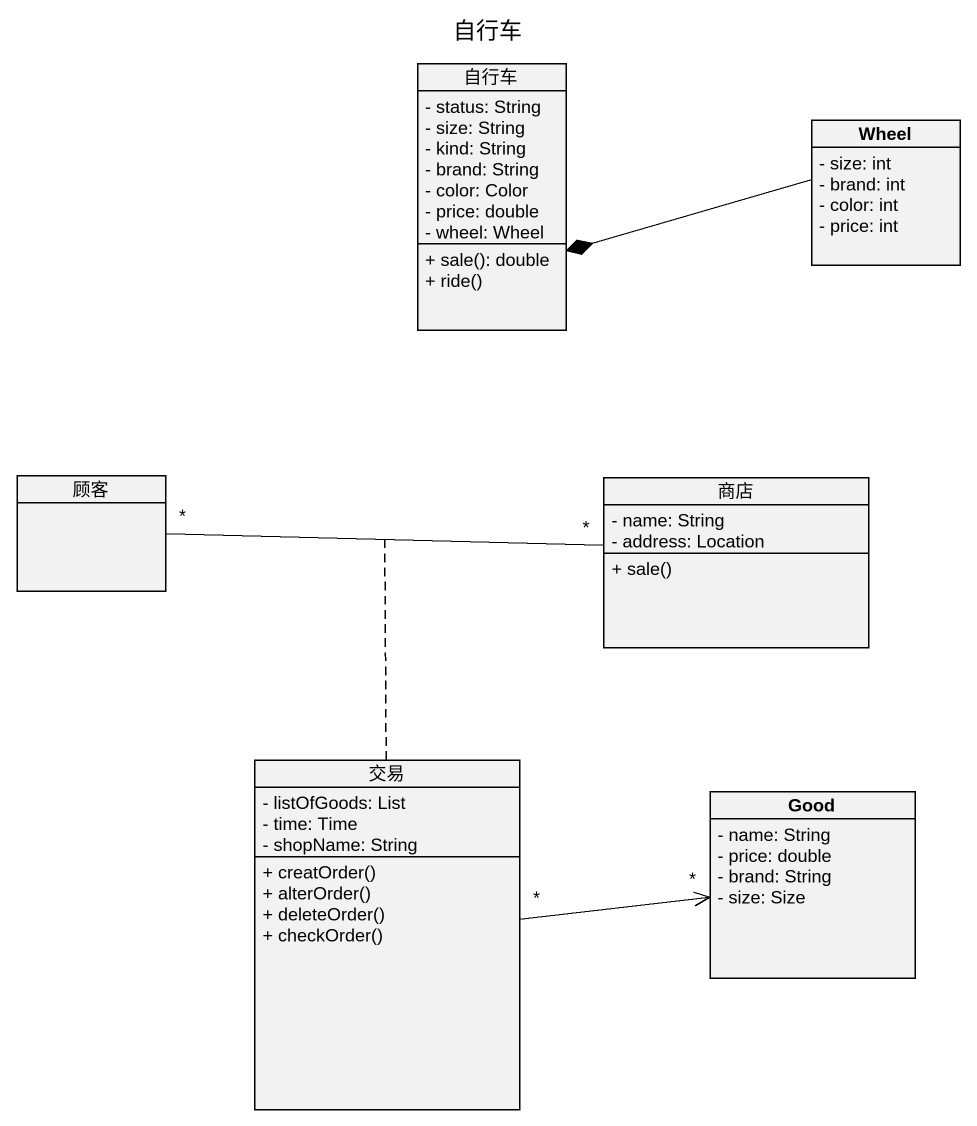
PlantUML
@startuml
title 自行车
hide circle
hide empty members
skinparam classAttributeIconSize 0
class 自行车 {
  - status: String
  - size: String
  - kind: String
  - brand: String
  - color: Color
  - price: double
  - wheel: Wheel
  + sale(): double
  + ride()
}
class Wheel {
  - size: int
  - brand: int
  - color: int
  - price: int
}
class 顾客
class 商店 {
  - name: String
  - address: Location
  + sale()
}
class 交易 {
  - listOfGoods: List
  - time: Time
  - shopName: String
  + creatOrder()
  + alterOrder()
  + deleteOrder()
  + checkOrder()
}
class Good {
  - name: String
  - price: double
  - brand: String
  - size: Size
}
Wheel -left-* 自行车
顾客 "*" -right- "*" 商店
(顾客, 商店) .. 交易
交易 "*" -right-> "*" Good
@enduml
